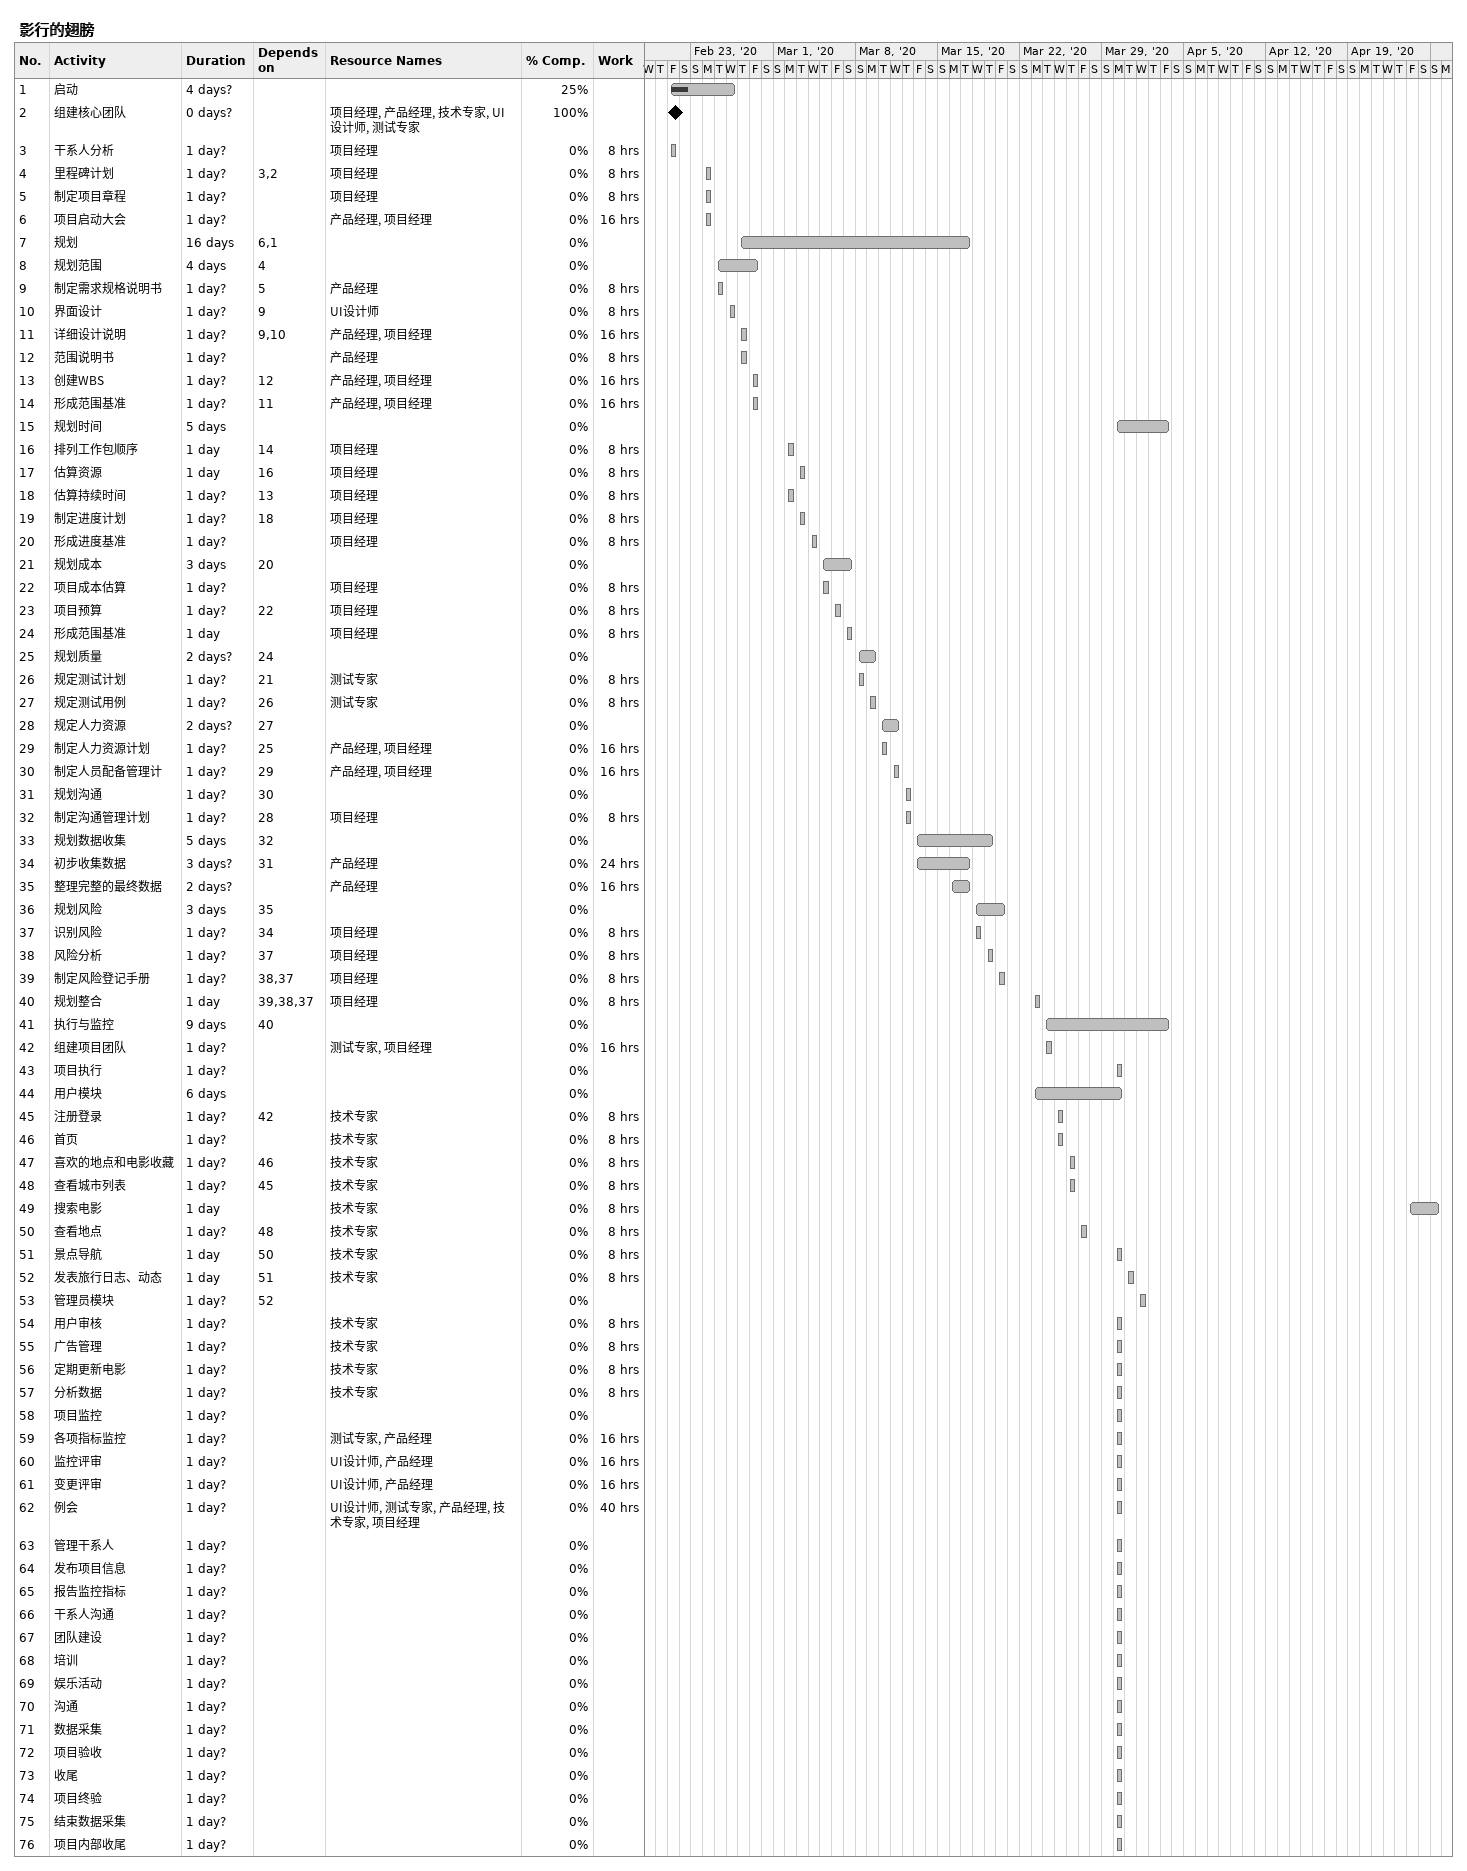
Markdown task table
影行的翅膀

| ID | Task | Duration | Start | Finish | Predecessors | Resources | % complete | Work (h) |
|---|---|---|---|---|---|---|---|---|
| 1 | 启动 | 4d? | 2020-02-21 | 2020-02-26 |  |  | 25 |  |
| 2 | 组建核心团队 | 0d? | 2020-02-21 | 2020-02-21 |  | 项目经理, 产品经理, 技术专家, UI设计师, 测试专家 | 100 |  |
| 3 | 干系人分析 | 1d? | 2020-02-21 | 2020-02-21 |  | 项目经理 | 0 | 8 |
| 4 | 里程碑计划 | 1d? | 2020-02-24 | 2020-02-24 | 3, 2 | 项目经理 | 0 | 8 |
| 5 | 制定项目章程 | 1d? | 2020-02-24 | 2020-02-24 |  | 项目经理 | 0 | 8 |
| 6 | 项目启动大会 | 1d? | 2020-02-24 | 2020-02-24 |  | 产品经理, 项目经理 | 0 | 16 |
| 7 | 规划 | 16d | 2020-02-27 | 2020-03-17 | 6, 1 |  | 0 |  |
| 8 | 规划范围 | 4d | 2020-02-25 | 2020-02-28 | 4 |  | 0 |  |
| 9 | 制定需求规格说明书 | 1d? | 2020-02-25 | 2020-02-25 | 5 | 产品经理 | 0 | 8 |
| 10 | 界面设计 | 1d? | 2020-02-26 | 2020-02-26 | 9 | UI设计师 | 0 | 8 |
| 11 | 详细设计说明 | 1d? | 2020-02-27 | 2020-02-27 | 9, 10 | 产品经理, 项目经理 | 0 | 16 |
| 12 | 范围说明书 | 1d? | 2020-02-27 | 2020-02-27 |  | 产品经理 | 0 | 8 |
| 13 | 创建WBS | 1d? | 2020-02-28 | 2020-02-28 | 12 | 产品经理, 项目经理 | 0 | 16 |
| 14 | 形成范围基准 | 1d? | 2020-02-28 | 2020-02-28 | 11 | 产品经理, 项目经理 | 0 | 16 |
| 15 | 规划时间 | 5d | 2020-03-30 | 2020-04-03 |  |  | 0 |  |
| 16 | 排列工作包顺序 | 1d | 2020-03-02 | 2020-03-02 | 14 | 项目经理 | 0 | 8 |
| 17 | 估算资源 | 1d | 2020-03-03 | 2020-03-03 | 16 | 项目经理 | 0 | 8 |
| 18 | 估算持续时间 | 1d? | 2020-03-02 | 2020-03-02 | 13 | 项目经理 | 0 | 8 |
| 19 | 制定进度计划 | 1d? | 2020-03-03 | 2020-03-03 | 18 | 项目经理 | 0 | 8 |
| 20 | 形成进度基准 | 1d? | 2020-03-04 | 2020-03-04 |  | 项目经理 | 0 | 8 |
| 21 | 规划成本 | 3d | 2020-03-05 | 2020-03-07 | 20 |  | 0 |  |
| 22 | 项目成本估算 | 1d? | 2020-03-05 | 2020-03-05 |  | 项目经理 | 0 | 8 |
| 23 | 项目预算 | 1d? | 2020-03-06 | 2020-03-06 | 22 | 项目经理 | 0 | 8 |
| 24 | 形成范围基准 | 1d | 2020-03-07 | 2020-03-07 |  | 项目经理 | 0 | 8 |
| 25 | 规划质量 | 2d? | 2020-03-08 | 2020-03-09 | 24 |  | 0 |  |
| 26 | 规定测试计划 | 1d? | 2020-03-08 | 2020-03-08 | 21 | 测试专家 | 0 | 8 |
| 27 | 规定测试用例 | 1d? | 2020-03-09 | 2020-03-09 | 26 | 测试专家 | 0 | 8 |
| 28 | 规定人力资源 | 2d? | 2020-03-10 | 2020-03-11 | 27 |  | 0 |  |
| 29 | 制定人力资源计划 | 1d? | 2020-03-10 | 2020-03-10 | 25 | 产品经理, 项目经理 | 0 | 16 |
| 30 | 制定人员配备管理计 | 1d? | 2020-03-11 | 2020-03-11 | 29 | 产品经理, 项目经理 | 0 | 16 |
| 31 | 规划沟通 | 1d? | 2020-03-12 | 2020-03-12 | 30 |  | 0 |  |
| 32 | 制定沟通管理计划 | 1d? | 2020-03-12 | 2020-03-12 | 28 | 项目经理 | 0 | 8 |
| 33 | 规划数据收集 | 5d | 2020-03-13 | 2020-03-19 | 32 |  | 0 |  |
| 34 | 初步收集数据 | 3d? | 2020-03-13 | 2020-03-17 | 31 | 产品经理 | 0 | 24 |
| 35 | 整理完整的最终数据 | 2d? | 2020-03-16 | 2020-03-17 |  | 产品经理 | 0 | 16 |
| 36 | 规划风险 | 3d | 2020-03-18 | 2020-03-20 | 35 |  | 0 |  |
| 37 | 识别风险 | 1d? | 2020-03-18 | 2020-03-18 | 34 | 项目经理 | 0 | 8 |
| 38 | 风险分析 | 1d? | 2020-03-19 | 2020-03-19 | 37 | 项目经理 | 0 | 8 |
| 39 | 制定风险登记手册 | 1d? | 2020-03-20 | 2020-03-20 | 38, 37 | 项目经理 | 0 | 8 |
| 40 | 规划整合 | 1d | 2020-03-23 | 2020-03-23 | 39, 38, 37 | 项目经理 | 0 | 8 |
| 41 | 执行与监控 | 9d | 2020-03-24 | 2020-04-03 | 40 |  | 0 |  |
| 42 | 组建项目团队 | 1d? | 2020-03-24 | 2020-03-24 |  | 测试专家, 项目经理 | 0 | 16 |
| 43 | 项目执行 | 1d? | 2020-03-30 | 2020-03-30 |  |  | 0 |  |
| 44 | 用户模块 | 6d | 2020-03-23 | 2020-03-30 |  |  | 0 |  |
| 45 | 注册登录 | 1d? | 2020-03-25 | 2020-03-25 | 42 | 技术专家 | 0 | 8 |
| 46 | 首页 | 1d? | 2020-03-25 | 2020-03-25 |  | 技术专家 | 0 | 8 |
| 47 | 喜欢的地点和电影收藏 | 1d? | 2020-03-26 | 2020-03-26 | 46 | 技术专家 | 0 | 8 |
| 48 | 查看城市列表 | 1d? | 2020-03-26 | 2020-03-26 | 45 | 技术专家 | 0 | 8 |
| 49 | 搜索电影 | 1d | 2020-04-24 | 2020-04-26 |  | 技术专家 | 0 | 8 |
| 50 | 查看地点 | 1d? | 2020-03-27 | 2020-03-27 | 48 | 技术专家 | 0 | 8 |
| 51 | 景点导航 | 1d | 2020-03-30 | 2020-03-30 | 50 | 技术专家 | 0 | 8 |
| 52 | 发表旅行日志、动态 | 1d | 2020-03-31 | 2020-03-31 | 51 | 技术专家 | 0 | 8 |
| 53 | 管理员模块 | 1d? | 2020-04-01 | 2020-04-01 | 52 |  | 0 |  |
| 54 | 用户审核 | 1d? | 2020-03-30 | 2020-03-30 |  | 技术专家 | 0 | 8 |
| 55 | 广告管理 | 1d? | 2020-03-30 | 2020-03-30 |  | 技术专家 | 0 | 8 |
| 56 | 定期更新电影 | 1d? | 2020-03-30 | 2020-03-30 |  | 技术专家 | 0 | 8 |
| 57 | 分析数据 | 1d? | 2020-03-30 | 2020-03-30 |  | 技术专家 | 0 | 8 |
| 58 | 项目监控 | 1d? | 2020-03-30 | 2020-03-30 |  |  | 0 |  |
| 59 | 各项指标监控 | 1d? | 2020-03-30 | 2020-03-30 |  | 测试专家, 产品经理 | 0 | 16 |
| 60 | 监控评审 | 1d? | 2020-03-30 | 2020-03-30 |  | UI设计师, 产品经理 | 0 | 16 |
| 61 | 变更评审 | 1d? | 2020-03-30 | 2020-03-30 |  | UI设计师, 产品经理 | 0 | 16 |
| 62 | 例会 | 1d? | 2020-03-30 | 2020-03-30 |  | UI设计师, 测试专家, 产品经理, 技术专家, 项目经理 | 0 | 40 |
| 63 | 管理干系人 | 1d? | 2020-03-30 | 2020-03-30 |  |  | 0 |  |
| 64 | 发布项目信息 | 1d? | 2020-03-30 | 2020-03-30 |  |  | 0 |  |
| 65 | 报告监控指标 | 1d? | 2020-03-30 | 2020-03-30 |  |  | 0 |  |
| 66 | 干系人沟通 | 1d? | 2020-03-30 | 2020-03-30 |  |  | 0 |  |
| 67 | 团队建设 | 1d? | 2020-03-30 | 2020-03-30 |  |  | 0 |  |
| 68 | 培训 | 1d? | 2020-03-30 | 2020-03-30 |  |  | 0 |  |
| 69 | 娱乐活动 | 1d? | 2020-03-30 | 2020-03-30 |  |  | 0 |  |
| 70 | 沟通 | 1d? | 2020-03-30 | 2020-03-30 |  |  | 0 |  |
| 71 | 数据采集 | 1d? | 2020-03-30 | 2020-03-30 |  |  | 0 |  |
| 72 | 项目验收 | 1d? | 2020-03-30 | 2020-03-30 |  |  | 0 |  |
| 73 | 收尾 | 1d? | 2020-03-30 | 2020-03-30 |  |  | 0 |  |
| 74 | 项目终验 | 1d? | 2020-03-30 | 2020-03-30 |  |  | 0 |  |
| 75 | 结束数据采集 | 1d? | 2020-03-30 | 2020-03-30 |  |  | 0 |  |
| 76 | 项目内部收尾 | 1d? | 2020-03-30 | 2020-03-30 |  |  | 0 |  |
